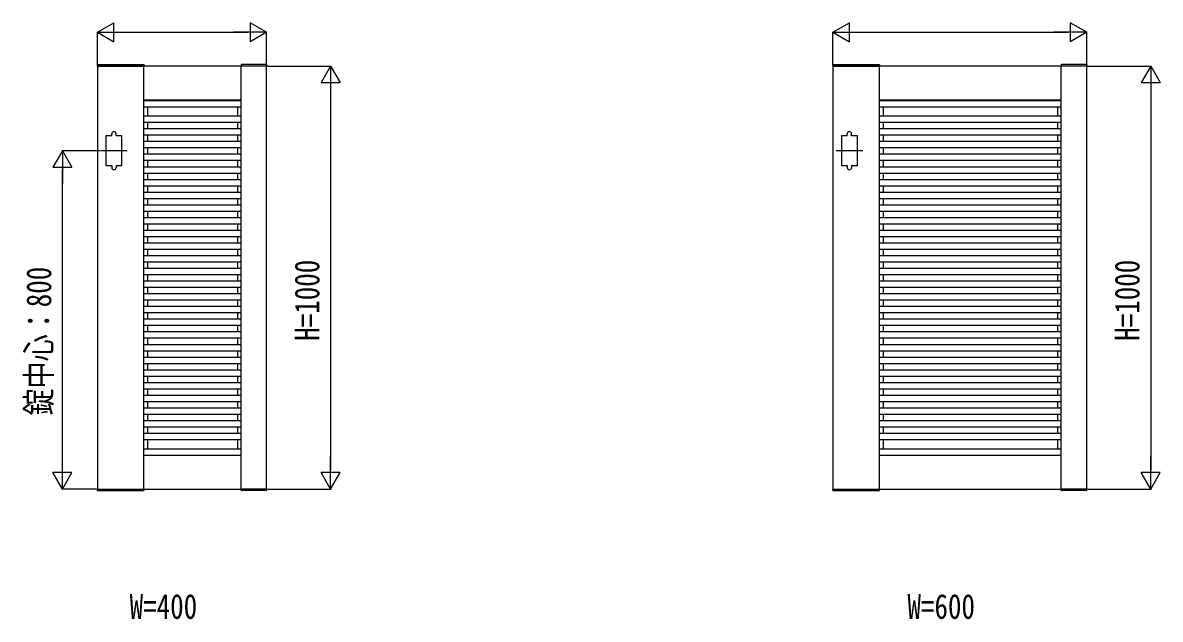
# Model space of a CAD drawing. Units: millimetres, scale not verified. Extents: x -8410 to 8410, y -5940 to 5940.
# Drawn here: x -5418 to -2728, y 2271 to 3681 of the extents above; entities that cross this region are included whole.
import ezdxf
from ezdxf.enums import TextEntityAlignment as Align

# ---------------------------------------------------------------- set-up
doc = ezdxf.new("R2010")
doc.units = ezdxf.units.MM
doc.header["$LTSCALE"] = 30
for name, color, linetype in [('0-2_YKK_11', 7, 'Continuous'), ('0-3_YKK_A1', 4, 'Continuous'), ('0-4_YKK_D', 6, 'Continuous')]:
    doc.layers.add(name, color=color, linetype=linetype)
doc.styles.add('ＭＳ ゴシック', font='')
doc.styles.get('ＭＳ ゴシック').set_extended_font_data('MS Gothic')

msp = doc.modelspace()

# ---------------------------------------------------------------- linework, layer by layer
at = {"layer": '0-2_YKK_11'}
for p, q in [((-5131.07, 2578.52), (-5131.07, 3578.52)), ((-4901.07, 2578.52), (-4901.07, 3578.52)), ((-3392.28, 2578.52), (-3392.28, 3578.52)), ((-2962.28, 2578.52), (-2962.28, 3578.52)), ((-5131.07, 3498.52), (-4901.07, 3498.52)), ((-3392.28, 3498.52), (-2962.28, 3498.52)), ((-5131.07, 2658.52), (-4901.07, 2658.52)), ((-3392.28, 2658.52), (-2962.28, 2658.52))]:
    msp.add_line(p, q, dxfattribs=at)
for points in [[(-5241.07, 3578.52), (-5241.07, 2578.52), (-4841.07, 2578.52), (-4841.07, 3578.52)], [(-3502.28, 3578.52), (-3502.28, 2578.52), (-2902.28, 2578.52), (-2902.28, 3578.52)]]:
    msp.add_lwpolyline(points, close=True, dxfattribs=at)
at = {"layer": '0-3_YKK_A1'}
for p, q in [((-5241.44, 3581.07), (-5241.57, 3578.52)), ((-5241.57, 3578.52), (-5130.57, 3578.52)), ((-5240.44, 3582.02), (-5131.7, 3582.02)), ((-5130.7, 3581.07), (-5130.57, 3578.52)), ((-4901.44, 3581.07), (-4901.57, 3578.52)), ((-4840.57, 3578.52), (-4901.57, 3578.52)), ((-4841.7, 3582.02), (-4900.44, 3582.02)), ((-4840.7, 3581.07), (-4840.57, 3578.52)), ((-3502.65, 3581.07), (-3502.78, 3578.52)), ((-3502.78, 3578.52), (-3391.78, 3578.52)), ((-3501.65, 3582.02), (-3392.92, 3582.02)), ((-3391.92, 3581.07), (-3391.78, 3578.52)), ((-2962.65, 3581.07), (-2962.78, 3578.52)), ((-2901.78, 3578.52), (-2962.78, 3578.52)), ((-2902.92, 3582.02), (-2961.65, 3582.02)), ((-2901.92, 3581.07), (-2901.78, 3578.52)), ((-5131.07, 3497.42), (-4901.07, 3497.42)), ((-5122.27, 3498.52), (-5122.27, 3497.42)), ((-4909.87, 3498.52), (-4909.87, 3497.42)), ((-3392.28, 3497.42), (-2962.28, 3497.42)), ((-3383.48, 3498.52), (-3383.48, 3497.42)), ((-2971.08, 3498.52), (-2971.08, 3497.42)), ((-5131.07, 3482.42), (-4901.07, 3482.42)), ((-5122.27, 3482.42), (-5122.27, 3460.72)), ((-4909.87, 3482.42), (-4909.87, 3460.72)), ((-3392.28, 3482.42), (-2962.28, 3482.42)), ((-3383.48, 3482.42), (-3383.48, 3460.72)), ((-2971.08, 3482.42), (-2971.08, 3460.72)), ((-5131.07, 3460.72), (-4901.07, 3460.72)), ((-5131.07, 3445.72), (-4901.07, 3445.72)), ((-5122.27, 3445.72), (-5122.27, 3430.72)), ((-4909.87, 3445.72), (-4909.87, 3430.72)), ((-3392.28, 3460.72), (-2962.28, 3460.72)), ((-3392.28, 3445.72), (-2962.28, 3445.72)), ((-3383.48, 3445.72), (-3383.48, 3430.72)), ((-2971.08, 3445.72), (-2971.08, 3430.72)), ((-5207.07, 3413.52), (-5207.07, 3418.52)), ((-5197.07, 3413.52), (-5197.07, 3418.52)), ((-5131.07, 3430.72), (-4901.07, 3430.72)), ((-5131.07, 3415.72), (-4901.07, 3415.72)), ((-5122.27, 3415.72), (-5122.27, 3400.72)), ((-4909.87, 3415.72), (-4909.87, 3400.72)), ((-3468.28, 3413.52), (-3468.28, 3418.52)), ((-3458.28, 3413.52), (-3458.28, 3418.52)), ((-3392.28, 3430.72), (-2962.28, 3430.72)), ((-3392.28, 3415.72), (-2962.28, 3415.72)), ((-3383.48, 3415.72), (-3383.48, 3400.72)), ((-2971.08, 3415.72), (-2971.08, 3400.72)), ((-5131.07, 3400.72), (-4901.07, 3400.72)), ((-3392.28, 3400.72), (-2962.28, 3400.72)), ((-5170.57, 3378.52), (-5233.57, 3378.52)), ((-5131.07, 3385.72), (-4901.07, 3385.72)), ((-5131.07, 3370.72), (-4901.07, 3370.72)), ((-5122.27, 3385.72), (-5122.27, 3370.72)), ((-4909.87, 3385.72), (-4909.87, 3370.72)), ((-3431.78, 3378.52), (-3494.78, 3378.52)), ((-3392.28, 3385.72), (-2962.28, 3385.72)), ((-3392.28, 3370.72), (-2962.28, 3370.72)), ((-3383.48, 3385.72), (-3383.48, 3370.72)), ((-2971.08, 3385.72), (-2971.08, 3370.72)), ((-5207.07, 3343.52), (-5207.07, 3338.52)), ((-5197.07, 3343.52), (-5197.07, 3338.52)), ((-5131.07, 3355.72), (-4901.07, 3355.72)), ((-5131.07, 3340.72), (-4901.07, 3340.72)), ((-5122.27, 3355.72), (-5122.27, 3340.72)), ((-4909.87, 3355.72), (-4909.87, 3340.72)), ((-3468.28, 3343.52), (-3468.28, 3338.52)), ((-3458.28, 3343.52), (-3458.28, 3338.52)), ((-3392.28, 3355.72), (-2962.28, 3355.72)), ((-3392.28, 3340.72), (-2962.28, 3340.72)), ((-3383.48, 3355.72), (-3383.48, 3340.72)), ((-2971.08, 3355.72), (-2971.08, 3340.72)), ((-5131.07, 3325.72), (-4901.07, 3325.72)), ((-5131.07, 3310.72), (-4901.07, 3310.72)), ((-5122.27, 3325.72), (-5122.27, 3310.72)), ((-4909.87, 3325.72), (-4909.87, 3310.72)), ((-3392.28, 3325.72), (-2962.28, 3325.72)), ((-3392.28, 3310.72), (-2962.28, 3310.72)), ((-3383.48, 3325.72), (-3383.48, 3310.72)), ((-2971.08, 3325.72), (-2971.08, 3310.72)), ((-5131.07, 3295.72), (-4901.07, 3295.72)), ((-5122.27, 3295.72), (-5122.27, 3280.72)), ((-4909.87, 3295.72), (-4909.87, 3280.72)), ((-3392.28, 3295.72), (-2962.28, 3295.72)), ((-3383.48, 3295.72), (-3383.48, 3280.72)), ((-2971.08, 3295.72), (-2971.08, 3280.72)), ((-5131.07, 3280.72), (-4901.07, 3280.72)), ((-5131.07, 3265.72), (-4901.07, 3265.72)), ((-5122.27, 3265.72), (-5122.27, 3250.72)), ((-4909.87, 3265.72), (-4909.87, 3250.72)), ((-3392.28, 3280.72), (-2962.28, 3280.72)), ((-3392.28, 3265.72), (-2962.28, 3265.72)), ((-3383.48, 3265.72), (-3383.48, 3250.72)), ((-2971.08, 3265.72), (-2971.08, 3250.72)), ((-5131.07, 3250.72), (-4901.07, 3250.72)), ((-5131.07, 3235.72), (-4901.07, 3235.72)), ((-5122.27, 3235.72), (-5122.27, 3220.72)), ((-4909.87, 3235.72), (-4909.87, 3220.72)), ((-3392.28, 3250.72), (-2962.28, 3250.72)), ((-3392.28, 3235.72), (-2962.28, 3235.72)), ((-3383.48, 3235.72), (-3383.48, 3220.72)), ((-2971.08, 3235.72), (-2971.08, 3220.72)), ((-5131.07, 3220.72), (-4901.07, 3220.72)), ((-5131.07, 3205.72), (-4901.07, 3205.72)), ((-5122.27, 3205.72), (-5122.27, 3190.72)), ((-4909.87, 3205.72), (-4909.87, 3190.72)), ((-3392.28, 3220.72), (-2962.28, 3220.72)), ((-3392.28, 3205.72), (-2962.28, 3205.72)), ((-3383.48, 3205.72), (-3383.48, 3190.72)), ((-2971.08, 3205.72), (-2971.08, 3190.72)), ((-5131.07, 3190.72), (-4901.07, 3190.72)), ((-5131.07, 3175.72), (-4901.07, 3175.72)), ((-5122.27, 3175.72), (-5122.27, 3160.72)), ((-4909.87, 3175.72), (-4909.87, 3160.72)), ((-3392.28, 3190.72), (-2962.28, 3190.72)), ((-3392.28, 3175.72), (-2962.28, 3175.72)), ((-3383.48, 3175.72), (-3383.48, 3160.72)), ((-2971.08, 3175.72), (-2971.08, 3160.72)), ((-5131.07, 3160.72), (-4901.07, 3160.72)), ((-3392.28, 3160.72), (-2962.28, 3160.72)), ((-5131.07, 3145.72), (-4901.07, 3145.72)), ((-5131.07, 3130.72), (-4901.07, 3130.72)), ((-5122.27, 3145.72), (-5122.27, 3130.72)), ((-4909.87, 3145.72), (-4909.87, 3130.72)), ((-3392.28, 3145.72), (-2962.28, 3145.72)), ((-3392.28, 3130.72), (-2962.28, 3130.72)), ((-3383.48, 3145.72), (-3383.48, 3130.72)), ((-2971.08, 3145.72), (-2971.08, 3130.72)), ((-5131.07, 3115.72), (-4901.07, 3115.72)), ((-5131.07, 3100.72), (-4901.07, 3100.72)), ((-5122.27, 3115.72), (-5122.27, 3100.72)), ((-4909.87, 3115.72), (-4909.87, 3100.72)), ((-3392.28, 3115.72), (-2962.28, 3115.72)), ((-3392.28, 3100.72), (-2962.28, 3100.72)), ((-3383.48, 3115.72), (-3383.48, 3100.72)), ((-2971.08, 3115.72), (-2971.08, 3100.72)), ((-5131.07, 3085.72), (-4901.07, 3085.72)), ((-5131.07, 3070.72), (-4901.07, 3070.72)), ((-5122.27, 3085.72), (-5122.27, 3070.72)), ((-4909.87, 3085.72), (-4909.87, 3070.72)), ((-3392.28, 3085.72), (-2962.28, 3085.72)), ((-3392.28, 3070.72), (-2962.28, 3070.72)), ((-3383.48, 3085.72), (-3383.48, 3070.72)), ((-2971.08, 3085.72), (-2971.08, 3070.72)), ((-5131.07, 3055.72), (-4901.07, 3055.72)), ((-5131.07, 3040.72), (-4901.07, 3040.72)), ((-5122.27, 3055.72), (-5122.27, 3040.72)), ((-4909.87, 3055.72), (-4909.87, 3040.72)), ((-3392.28, 3055.72), (-2962.28, 3055.72)), ((-3392.28, 3040.72), (-2962.28, 3040.72)), ((-3383.48, 3055.72), (-3383.48, 3040.72)), ((-2971.08, 3055.72), (-2971.08, 3040.72)), ((-5131.07, 3025.72), (-4901.07, 3025.72)), ((-5122.27, 3025.72), (-5122.27, 3010.72)), ((-4909.87, 3025.72), (-4909.87, 3010.72)), ((-3392.28, 3025.72), (-2962.28, 3025.72)), ((-3383.48, 3025.72), (-3383.48, 3010.72)), ((-2971.08, 3025.72), (-2971.08, 3010.72)), ((-5131.07, 3010.72), (-4901.07, 3010.72)), ((-5131.07, 2995.72), (-4901.07, 2995.72)), ((-5122.27, 2995.72), (-5122.27, 2980.72)), ((-4909.87, 2995.72), (-4909.87, 2980.72)), ((-3392.28, 3010.72), (-2962.28, 3010.72)), ((-3392.28, 2995.72), (-2962.28, 2995.72)), ((-3383.48, 2995.72), (-3383.48, 2980.72)), ((-2971.08, 2995.72), (-2971.08, 2980.72)), ((-5131.07, 2980.72), (-4901.07, 2980.72)), ((-5131.07, 2965.72), (-4901.07, 2965.72)), ((-5122.27, 2965.72), (-5122.27, 2950.72)), ((-4909.87, 2965.72), (-4909.87, 2950.72)), ((-3392.28, 2980.72), (-2962.28, 2980.72)), ((-3392.28, 2965.72), (-2962.28, 2965.72)), ((-3383.48, 2965.72), (-3383.48, 2950.72)), ((-2971.08, 2965.72), (-2971.08, 2950.72)), ((-5131.07, 2950.72), (-4901.07, 2950.72)), ((-5131.07, 2935.72), (-4901.07, 2935.72)), ((-5122.27, 2935.72), (-5122.27, 2920.72)), ((-4909.87, 2935.72), (-4909.87, 2920.72)), ((-3392.28, 2950.72), (-2962.28, 2950.72)), ((-3392.28, 2935.72), (-2962.28, 2935.72)), ((-3383.48, 2935.72), (-3383.48, 2920.72)), ((-2971.08, 2935.72), (-2971.08, 2920.72)), ((-5131.07, 2920.72), (-4901.07, 2920.72)), ((-5131.07, 2905.72), (-4901.07, 2905.72)), ((-5122.27, 2905.72), (-5122.27, 2890.72)), ((-4909.87, 2905.72), (-4909.87, 2890.72)), ((-3392.28, 2920.72), (-2962.28, 2920.72)), ((-3392.28, 2905.72), (-2962.28, 2905.72)), ((-3383.48, 2905.72), (-3383.48, 2890.72)), ((-2971.08, 2905.72), (-2971.08, 2890.72)), ((-5131.07, 2890.72), (-4901.07, 2890.72)), ((-3392.28, 2890.72), (-2962.28, 2890.72)), ((-5131.07, 2875.72), (-4901.07, 2875.72)), ((-5131.07, 2860.72), (-4901.07, 2860.72)), ((-5122.27, 2875.72), (-5122.27, 2860.72)), ((-4909.87, 2875.72), (-4909.87, 2860.72)), ((-3392.28, 2875.72), (-2962.28, 2875.72)), ((-3392.28, 2860.72), (-2962.28, 2860.72)), ((-3383.48, 2875.72), (-3383.48, 2860.72)), ((-2971.08, 2875.72), (-2971.08, 2860.72)), ((-5131.07, 2845.72), (-4901.07, 2845.72)), ((-5131.07, 2830.72), (-4901.07, 2830.72)), ((-5122.27, 2845.72), (-5122.27, 2830.72)), ((-4909.87, 2845.72), (-4909.87, 2830.72)), ((-3392.28, 2845.72), (-2962.28, 2845.72)), ((-3392.28, 2830.72), (-2962.28, 2830.72)), ((-3383.48, 2845.72), (-3383.48, 2830.72)), ((-2971.08, 2845.72), (-2971.08, 2830.72)), ((-5131.07, 2815.72), (-4901.07, 2815.72)), ((-5131.07, 2800.72), (-4901.07, 2800.72)), ((-5122.27, 2815.72), (-5122.27, 2800.72)), ((-4909.87, 2815.72), (-4909.87, 2800.72)), ((-3392.28, 2815.72), (-2962.28, 2815.72)), ((-3392.28, 2800.72), (-2962.28, 2800.72)), ((-3383.48, 2815.72), (-3383.48, 2800.72)), ((-2971.08, 2815.72), (-2971.08, 2800.72)), ((-5131.07, 2785.72), (-4901.07, 2785.72)), ((-5131.07, 2770.72), (-4901.07, 2770.72)), ((-5122.27, 2785.72), (-5122.27, 2770.72)), ((-4909.87, 2785.72), (-4909.87, 2770.72)), ((-3392.28, 2785.72), (-2962.28, 2785.72)), ((-3392.28, 2770.72), (-2962.28, 2770.72)), ((-3383.48, 2785.72), (-3383.48, 2770.72)), ((-2971.08, 2785.72), (-2971.08, 2770.72)), ((-5131.07, 2755.72), (-4901.07, 2755.72)), ((-5122.27, 2755.72), (-5122.27, 2740.72)), ((-4909.87, 2755.72), (-4909.87, 2740.72)), ((-3392.28, 2755.72), (-2962.28, 2755.72)), ((-3383.48, 2755.72), (-3383.48, 2740.72)), ((-2971.08, 2755.72), (-2971.08, 2740.72)), ((-5131.07, 2740.72), (-4901.07, 2740.72)), ((-5131.07, 2725.72), (-4901.07, 2725.72)), ((-5122.27, 2725.72), (-5122.27, 2710.72)), ((-4909.87, 2725.72), (-4909.87, 2710.72)), ((-3392.28, 2740.72), (-2962.28, 2740.72)), ((-3392.28, 2725.72), (-2962.28, 2725.72)), ((-3383.48, 2725.72), (-3383.48, 2710.72)), ((-2971.08, 2725.72), (-2971.08, 2710.72)), ((-5131.07, 2710.72), (-4901.07, 2710.72)), ((-5131.07, 2695.72), (-4901.07, 2695.72)), ((-5122.27, 2695.72), (-5122.27, 2674.02)), ((-4909.87, 2695.72), (-4909.87, 2674.02)), ((-3392.28, 2710.72), (-2962.28, 2710.72)), ((-3392.28, 2695.72), (-2962.28, 2695.72)), ((-3383.48, 2695.72), (-3383.48, 2674.02)), ((-2971.08, 2695.72), (-2971.08, 2674.02)), ((-5131.07, 2674.02), (-4901.07, 2674.02)), ((-3392.28, 2674.02), (-2962.28, 2674.02)), ((-5131.07, 2659.02), (-4901.07, 2659.02)), ((-5122.27, 2659.02), (-5122.27, 2658.52)), ((-4909.87, 2659.02), (-4909.87, 2658.52)), ((-3392.28, 2659.02), (-2962.28, 2659.02)), ((-3383.48, 2659.02), (-3383.48, 2658.52)), ((-2971.08, 2659.02), (-2971.08, 2658.52)), ((-5241.57, 2578.52), (-5130.57, 2578.52)), ((-5241.44, 2575.97), (-5241.57, 2578.52)), ((-5240.44, 2575.02), (-5131.7, 2575.02)), ((-5130.7, 2575.97), (-5130.57, 2578.52)), ((-4840.57, 2578.52), (-4901.57, 2578.52)), ((-4901.44, 2575.97), (-4901.57, 2578.52)), ((-4841.7, 2575.02), (-4900.44, 2575.02)), ((-4840.7, 2575.97), (-4840.57, 2578.52)), ((-3502.78, 2578.52), (-3391.78, 2578.52)), ((-3502.65, 2575.97), (-3502.78, 2578.52)), ((-3501.65, 2575.02), (-3392.92, 2575.02)), ((-3391.92, 2575.97), (-3391.78, 2578.52)), ((-2901.78, 2578.52), (-2962.78, 2578.52)), ((-2962.65, 2575.97), (-2962.78, 2578.52)), ((-2902.92, 2575.02), (-2961.65, 2575.02)), ((-2901.92, 2575.97), (-2901.78, 2578.52))]:
    msp.add_line(p, q, dxfattribs=at)
for points in [[(-5207.07, 3413.52), (-5221.07, 3413.52), (-5221.07, 3343.52), (-5207.07, 3343.52)], [(-5197.07, 3343.52), (-5183.07, 3343.52), (-5183.07, 3413.52), (-5197.07, 3413.52)], [(-3468.28, 3413.52), (-3482.28, 3413.52), (-3482.28, 3343.52), (-3468.28, 3343.52)], [(-3458.28, 3343.52), (-3444.28, 3343.52), (-3444.28, 3413.52), (-3458.28, 3413.52)]]:
    msp.add_lwpolyline(points, dxfattribs=at)
for centre, radius, start, end in [((-5240.44, 3581.02), 1, 90, 177), ((-5131.7, 3581.02), 1, 3, 90), ((-4900.44, 3581.02), 1, 90, 177), ((-4841.7, 3581.02), 1, 3, 90), ((-3501.65, 3581.02), 1, 90, 177), ((-3392.92, 3581.02), 1, 3, 90), ((-2961.65, 3581.02), 1, 90, 177), ((-2902.92, 3581.02), 1, 3, 90), ((-5202.07, 3418.52), 5, 0, 180), ((-3463.28, 3418.52), 5, 0, 180), ((-5202.07, 3338.52), 5, 180, 0), ((-3463.28, 3338.52), 5, 180, 0), ((-5240.44, 2576.02), 1, 183, 270), ((-5131.7, 2576.02), 1, 270, 357), ((-4900.44, 2576.02), 1, 183, 270), ((-4841.7, 2576.02), 1, 270, 357), ((-3501.65, 2576.02), 1, 183, 270), ((-3392.92, 2576.02), 1, 270, 357), ((-2961.65, 2576.02), 1, 183, 270), ((-2902.92, 2576.02), 1, 270, 357)]:
    msp.add_arc(centre, radius, start, end, dxfattribs=at)
at = {"layer": '0-4_YKK_D'}
for p, q in [((-5241.07, 3658.44), (-5202.1, 3680.94)), ((-5241.07, 3580.52), (-5241.07, 3659.44)), ((-5241.07, 3658.44), (-5202.1, 3635.94)), ((-5241.07, 3658.44), (-5163.13, 3658.44)), ((-5202.1, 3635.94), (-5202.1, 3680.94)), ((-5196.07, 3658.44), (-4886.07, 3658.44)), ((-4841.07, 3658.44), (-4919.01, 3658.44)), ((-4841.07, 3658.44), (-4880.04, 3680.94)), ((-4880.04, 3680.94), (-4880.04, 3635.94)), ((-4841.07, 3658.44), (-4880.04, 3635.94)), ((-4841.07, 3580.52), (-4841.07, 3659.44)), ((-3502.28, 3658.44), (-3463.31, 3680.94)), ((-3502.28, 3580.52), (-3502.28, 3659.44)), ((-3502.28, 3658.44), (-3463.31, 3635.94)), ((-3502.28, 3658.44), (-3424.34, 3658.44)), ((-3463.31, 3635.94), (-3463.31, 3680.94)), ((-3457.28, 3658.44), (-2947.28, 3658.44)), ((-2902.28, 3658.44), (-2980.23, 3658.44)), ((-2902.28, 3658.44), (-2941.26, 3680.94)), ((-2941.26, 3680.94), (-2941.26, 3635.94)), ((-2902.28, 3658.44), (-2941.26, 3635.94)), ((-2902.28, 3580.52), (-2902.28, 3659.44)), ((-4839.07, 3578.52), (-4688.69, 3578.52)), ((-4689.69, 3578.52), (-4712.19, 3539.55)), ((-4689.69, 3578.52), (-4667.19, 3539.55)), ((-4689.69, 3578.52), (-4689.69, 3500.58)), ((-2900.28, 3578.52), (-2749.91, 3578.52)), ((-2750.91, 3578.52), (-2773.41, 3539.55)), ((-2750.91, 3578.52), (-2728.41, 3539.55)), ((-2750.91, 3578.52), (-2750.91, 3500.58)), ((-4712.19, 3539.55), (-4667.19, 3539.55)), ((-4689.69, 3533.52), (-4689.69, 2623.52)), ((-2773.41, 3539.55), (-2728.41, 3539.55)), ((-2750.91, 3533.52), (-2750.91, 2623.52)), ((-5323.74, 3378.52), (-5346.24, 3339.55)), ((-5235.57, 3378.52), (-5324.74, 3378.52)), ((-5323.74, 3378.52), (-5301.24, 3339.55)), ((-5323.74, 3378.52), (-5323.74, 3300.58)), ((-5346.24, 3339.55), (-5301.24, 3339.55)), ((-5323.74, 2623.52), (-5323.74, 3333.52)), ((-5323.74, 2578.52), (-5323.74, 2656.46)), ((-4689.69, 2578.52), (-4689.69, 2656.46)), ((-2750.91, 2578.52), (-2750.91, 2656.46)), ((-5323.74, 2578.52), (-5346.24, 2617.49)), ((-5301.24, 2617.49), (-5346.24, 2617.49)), ((-5323.74, 2578.52), (-5301.24, 2617.49)), ((-4689.69, 2578.52), (-4712.19, 2617.49)), ((-4667.19, 2617.49), (-4712.19, 2617.49)), ((-4689.69, 2578.52), (-4667.19, 2617.49)), ((-2750.91, 2578.52), (-2773.41, 2617.49)), ((-2728.41, 2617.49), (-2773.41, 2617.49)), ((-2750.91, 2578.52), (-2728.41, 2617.49)), ((-5243.07, 2578.52), (-5324.74, 2578.52)), ((-4839.07, 2578.52), (-4688.69, 2578.52)), ((-2900.28, 2578.52), (-2749.91, 2578.52))]:
    msp.add_line(p, q, dxfattribs=at)

# ---------------------------------------------------------------- texts
at = {"layer": '0-4_YKK_D', "style": 'ＭＳ ゴシック', "width": 0.8}
for s, p in [('錠中心：800', (-5332.74, 2752.39)), ('H=1000', (-4698.69, 2929.19)), ('H=1000', (-2759.91, 2929.19))]:
    msp.add_text(s, height=58.65, rotation=90, dxfattribs=at).set_placement(p, align=Align.BOTTOM_LEFT)
for s, p in [('W=400', (-5164.8, 2254.23)), ('W=600', (-3326.02, 2254.23))]:
    msp.add_text(s, height=58.65, dxfattribs=at).set_placement(p, align=Align.BOTTOM_LEFT)

doc.saveas('drawing.dxf')
